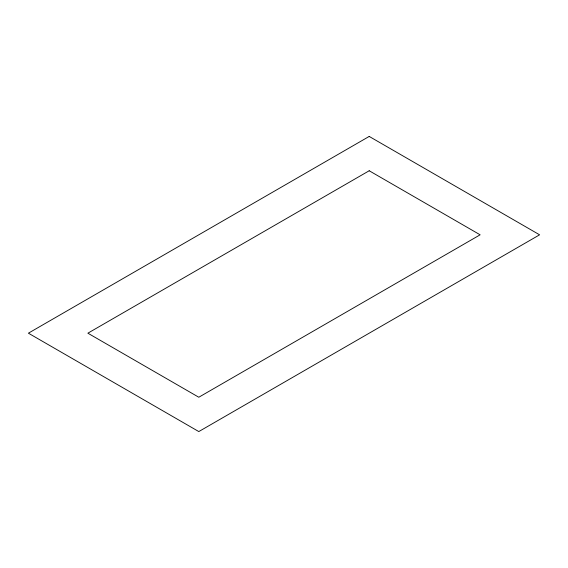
<?xml version="1.0" encoding="UTF-8"?>
<svg xmlns="http://www.w3.org/2000/svg" width="568" height="568" viewBox="0 0 568 568"><rect width="100%" height="100%" fill="white"/><g stroke="black" fill="none" stroke-linecap="round" stroke-linejoin="round"><path stroke-width="0.85" d="M369.2 136.434L28.4 333.189L198.8 431.566L539.6 234.811L369.2 136.434M369.2 170.762L87.87 333.189L198.8 397.238L480.13 234.811L369.2 170.762"/></g></svg>
